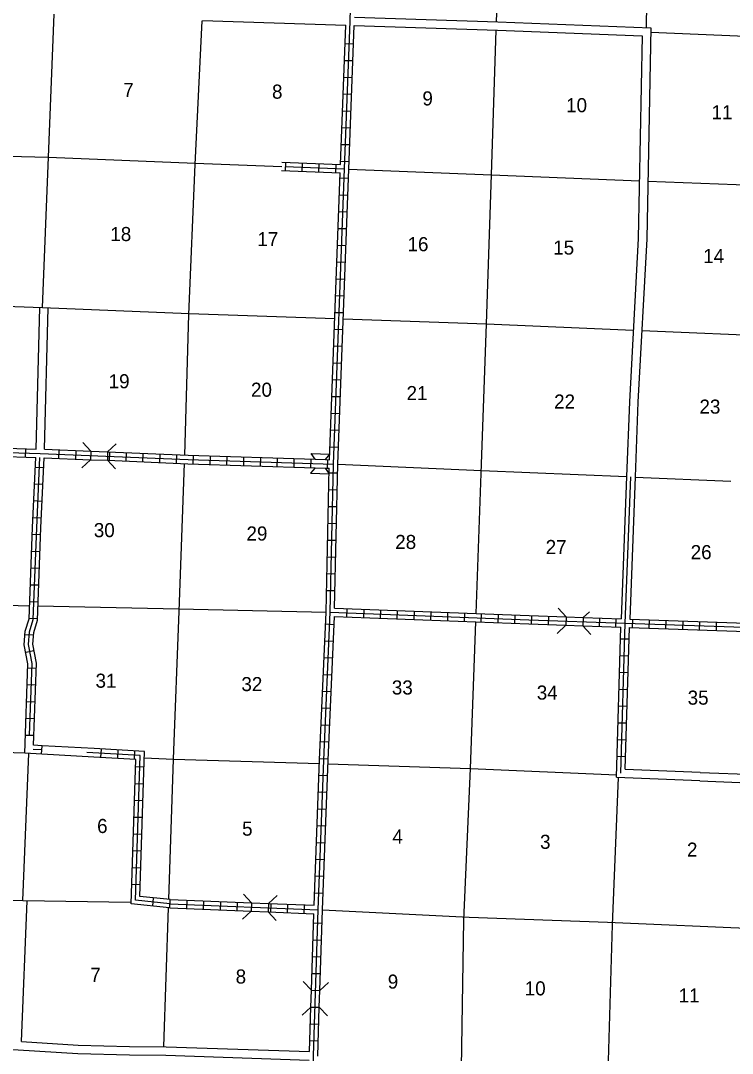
# Model space of a CAD drawing. Extents: x 559883 to 1188370, y 15807626 to 16338751.
# Drawn here: x 882867 to 908140, y 16047940 to 16084587 of the extents above; entities that cross this region are included whole.
import ezdxf

# ---------------------------------------------------------------- set-up
doc = ezdxf.new("R2010")
doc.units = 0
for name, color, linetype in [('L10', 7, 'Continuous'), ('L11', 7, 'Continuous'), ('L13', 7, 'Continuous'), ('L14', 7, 'Continuous'), ('L18', 7, 'Continuous'), ('L8', 7, 'Continuous')]:
    doc.layers.add(name, color=color, linetype=linetype)

msp = doc.modelspace()

# ---------------------------------------------------------------- linework, layer by layer
at = {"layer": 'L10'}
for p, q in [((889329, 16084587), (894409, 16084422)), ((906987, 16057610), (909356, 16057517)), ((906999, 16057909), (909368, 16057817))]:
    msp.add_line(p, q, dxfattribs=at)
for points in [[(882893, 16048356), (883098, 16053354)], [(877656, 16048237), (880186, 16048139), (882783, 16048063), (884897, 16047929), (886734, 16047888), (888025, 16047877), (893112, 16047703)], [(882893, 16048356), (884910, 16048228), (886738, 16048188), (888031, 16048177), (893121, 16048003)]]:
    msp.add_lwpolyline(points, dxfattribs=at)
at = {"layer": 'L11'}
for p, q in [((883415, 16069386), (883548, 16074407)), ((883714, 16069375), (883848, 16074396))]:
    msp.add_line(p, q, dxfattribs=at)
for points in [[(894708, 16084412), (899806, 16084246), (904938, 16084046)], [(894718, 16084712), (899817, 16084545), (905243, 16084334)], [(904938, 16084046), (904798, 16076854), (904483, 16071063), (904384, 16068405), (904195, 16063359)], [(905243, 16084334), (905098, 16076843), (904783, 16071049), (904684, 16068394), (904495, 16063348)], [(885479, 16058754), (883628, 16058855)], [(885469, 16058454), (883617, 16058556)], [(904337, 16058025), (907000, 16057922)], [(904028, 16057736), (906988, 16057622)]]:
    msp.add_lwpolyline(points, dxfattribs=at)
at = {"layer": 'L13'}
for p, q in [((888695, 16069168), (888843, 16074158)), ((904684, 16068393), (908088, 16068251)), ((882948, 16053360), (886767, 16053300)), ((887955, 16048178), (888117, 16053105))]:
    msp.add_line(p, q, dxfattribs=at)
for points in [[(899767, 16084547), (899959, 16089640), (900054, 16094848), (900354, 16100040)], [(905092, 16084340), (905157, 16089495), (905360, 16094690), (905626, 16099835)], [(883648, 16074404), (883857, 16079739), (884057, 16084823)], [(888843, 16074158), (889068, 16079484), (889318, 16084577)], [(899405, 16073827), (899587, 16079113), (899756, 16084247)], [(905240, 16084183), (910286, 16083961), (915532, 16083772), (920463, 16083643), (925868, 16083449), (930997, 16083222), (936328, 16083063), (941572, 16082799), (946861, 16082617), (951987, 16082590), (957308, 16082365)], [(864572, 16080337), (868055, 16080208), (873309, 16079968), (878542, 16079872), (883857, 16079739), (889070, 16079530), (892138, 16079414)], [(894518, 16079322), (899587, 16079113), (904838, 16078907)], [(905138, 16078896), (910163, 16078707), (915376, 16078502), (920297, 16078348), (925644, 16078148), (930874, 16077959), (936089, 16077763)], [(873370, 16074686), (878393, 16074593), (883648, 16074404), (888848, 16074195), (894020, 16074021)], [(894320, 16074011), (899405, 16073827), (904621, 16073598)], [(899043, 16063550), (899222, 16068517), (899405, 16073827)], [(904921, 16073586), (909954, 16073380), (910550, 16073368)], [(888127, 16053405), (888291, 16058384), (888497, 16063636), (888685, 16068868)], [(894127, 16068846), (899232, 16068625), (904384, 16068406)], [(872747, 16064152), (877994, 16063973), (883183, 16063827)], [(883482, 16063819), (888485, 16063710), (893714, 16063598)], [(898359, 16042170), (898520, 16047431), (898609, 16052661), (898844, 16058046), (899032, 16063250)], [(865136, 16059142), (867277, 16059075), (872566, 16058918), (877864, 16058760), (883016, 16058599)], [(882948, 16053360), (883161, 16058577)], [(887258, 16058427), (888291, 16058384), (893478, 16058222)], [(893778, 16058212), (898844, 16058046), (904031, 16057826)], [(903102, 16026319), (903229, 16031384), (903369, 16036671), (903545, 16042024), (903734, 16047268), (903881, 16052496), (904102, 16057733)], [(862057, 16053905), (867128, 16053763), (872410, 16053648), (877649, 16053484), (882948, 16053360)], [(893585, 16053029), (898790, 16052774), (903711, 16052597), (909188, 16052356), (914426, 16052158), (919505, 16051949), (924716, 16051754)]]:
    msp.add_lwpolyline(points, dxfattribs=at)
at = {"layer": 'L18'}
for p, q in [((885360, 16069304), (885072, 16069613)), ((885957, 16069284), (886265, 16069572)), ((885350, 16069006), (885042, 16068718)), ((885360, 16069304), (885350, 16069006)), ((885350, 16069006), (885946, 16068986)), ((885360, 16069304), (885957, 16069284)), ((885957, 16069284), (885946, 16068986)), ((885946, 16068986), (886234, 16068678)), ((893186, 16069225), (893848, 16069204)), ((893329, 16069022), (893186, 16069225)), ((893329, 16069022), (893693, 16069010)), ((893693, 16069010), (893848, 16069204)), ((893320, 16068723), (893164, 16068529)), ((893320, 16068723), (893684, 16068712)), ((893684, 16068712), (893827, 16068509)), ((893164, 16068529), (893827, 16068509)), ((902243, 16063428), (901956, 16063737)), ((902839, 16063405), (903063, 16063613)), ((902232, 16063130), (901922, 16062843)), ((902243, 16063428), (902232, 16063130)), ((902232, 16063130), (902828, 16063107)), ((902243, 16063428), (902839, 16063405)), ((902839, 16063405), (902828, 16063107)), ((902828, 16063107), (903115, 16062798)), ((891067, 16053284), (890781, 16053594)), ((891067, 16053284), (891055, 16052986)), ((891067, 16053284), (891663, 16053259)), ((891663, 16053259), (891651, 16052961)), ((891663, 16053259), (891973, 16053545)), ((891055, 16052986), (890745, 16052700)), ((891055, 16052986), (891651, 16052961)), ((891651, 16052961), (891937, 16052651)), ((893191, 16050180), (892902, 16050488)), ((893489, 16050171), (893797, 16050459)), ((893172, 16049584), (893191, 16050180)), ((893191, 16050180), (893489, 16050171)), ((893470, 16049574), (893489, 16050171)), ((893172, 16049584), (892864, 16049296)), ((893172, 16049584), (893470, 16049574)), ((893470, 16049574), (893758, 16049266))]:
    msp.add_line(p, q, dxfattribs=at)
at = {"layer": 'L8'}
for p, q in [((894224, 16079484), (894409, 16084422)), ((894518, 16079322), (894708, 16084412)), ((894683, 16083752), (894385, 16083763)), ((894661, 16083156), (894363, 16083167)), ((894638, 16082560), (894340, 16082571)), ((894616, 16081963), (894318, 16081974)), ((894594, 16081367), (894296, 16081378)), ((894571, 16080771), (894273, 16080782)), ((894549, 16080175), (894251, 16080186)), ((894527, 16079579), (894229, 16079590)), ((892133, 16079264), (894213, 16079184)), ((892144, 16079564), (894224, 16079484)), ((892267, 16079558), (892255, 16079260)), ((892863, 16079535), (892852, 16079237)), ((893460, 16079513), (893448, 16079214)), ((894056, 16079490), (894044, 16079192)), ((894126, 16068846), (894518, 16079322)), ((893832, 16069007), (894213, 16079184)), ((894505, 16078982), (894207, 16078993)), ((894482, 16078386), (894184, 16078397)), ((894460, 16077790), (894162, 16077801)), ((894438, 16077194), (894140, 16077205)), ((894415, 16076598), (894117, 16076609)), ((894393, 16076001), (894095, 16076012)), ((894371, 16075405), (894073, 16075416)), ((894349, 16074809), (894050, 16074820)), ((894326, 16074213), (894028, 16074224)), ((894304, 16073617), (894006, 16073628)), ((894282, 16073020), (893984, 16073031)), ((894259, 16072424), (893961, 16072435)), ((894237, 16071828), (893939, 16071839)), ((894215, 16071232), (893917, 16071243)), ((894193, 16070636), (893894, 16070647)), ((894170, 16070039), (893872, 16070050)), ((878619, 16069529), (883415, 16069386)), ((883035, 16069396), (883026, 16069098)), ((884229, 16069353), (884217, 16069055)), ((884825, 16069328), (884813, 16069030)), ((894148, 16069443), (893850, 16069454)), ((878611, 16069231), (883401, 16069086)), ((886018, 16069278), (886005, 16068980)), ((886614, 16069254), (886601, 16068956)), ((887210, 16069229), (887197, 16068931)), ((887806, 16069204), (887793, 16068906)), ((888402, 16069179), (888389, 16068881)), ((888996, 16069156), (888987, 16068858)), ((889593, 16069138), (889583, 16068839)), ((890189, 16069119), (890180, 16068821)), ((890785, 16069101), (890776, 16068802)), ((891381, 16069082), (891372, 16068784)), ((891978, 16069064), (891969, 16068766)), ((892574, 16069045), (892565, 16068747)), ((893170, 16069027), (893161, 16068728)), ((893767, 16069008), (893757, 16068710)), ((883387, 16068746), (883685, 16068733)), ((893714, 16063598), (893823, 16068707)), ((894017, 16063739), (894127, 16068846)), ((893821, 16068542), (894119, 16068535)), ((883360, 16068150), (883658, 16068137)), ((893808, 16067945), (894106, 16067939)), ((883333, 16067554), (883631, 16067541)), ((893795, 16067349), (894093, 16067343)), ((883306, 16066958), (883604, 16066945)), ((893782, 16066752), (894080, 16066746)), ((883280, 16066361), (883578, 16066350)), ((893769, 16066156), (894068, 16066150)), ((883258, 16065765), (883556, 16065753)), ((893757, 16065560), (894055, 16065553)), ((883235, 16065169), (883533, 16065157)), ((893744, 16064963), (894042, 16064957)), ((883212, 16064572), (883510, 16064561)), ((893731, 16064367), (894029, 16064360)), ((883189, 16063976), (883487, 16063965)), ((894454, 16063423), (894465, 16063722)), ((895050, 16063401), (895061, 16063699)), ((895646, 16063378), (895658, 16063676)), ((896243, 16063356), (896254, 16063654)), ((896839, 16063333), (896850, 16063631)), ((897435, 16063311), (897446, 16063609)), ((898031, 16063288), (898042, 16063586)), ((898627, 16063266), (898638, 16063564)), ((899223, 16063243), (899235, 16063541)), ((899820, 16063221), (899831, 16063519)), ((900416, 16063198), (900427, 16063496)), ((901012, 16063176), (901023, 16063474)), ((883166, 16063380), (883464, 16063369)), ((893696, 16063177), (893994, 16063164)), ((901608, 16063154), (901619, 16063452)), ((903421, 16063088), (903432, 16063386)), ((904005, 16063066), (904016, 16063364)), ((904495, 16063348), (909459, 16063178)), ((904590, 16063045), (904600, 16063344)), ((905186, 16063025), (905196, 16063323)), ((905782, 16063005), (905792, 16063303)), ((906378, 16062984), (906389, 16063282)), ((906975, 16062964), (906985, 16063262)), ((907571, 16062943), (907581, 16063242)), ((883025, 16062808), (883323, 16062787)), ((904028, 16057736), (904185, 16063059)), ((904337, 16058025), (904485, 16063048)), ((904485, 16063048), (909384, 16062881)), ((893670, 16062581), (893968, 16062568)), ((904174, 16062656), (904472, 16062647)), ((883047, 16062179), (883341, 16062233)), ((904156, 16062059), (904455, 16062051)), ((893644, 16061985), (893942, 16061972)), ((883120, 16061622), (883418, 16061612)), ((893618, 16061389), (893916, 16061376)), ((904139, 16061463), (904437, 16061454)), ((883100, 16061026), (883398, 16061016)), ((893592, 16060793), (893890, 16060780)), ((904121, 16060867), (904419, 16060858)), ((883079, 16060430), (883377, 16060419)), ((893566, 16060197), (893864, 16060184)), ((904104, 16060270), (904402, 16060261)), ((883059, 16059833), (883357, 16059823)), ((893540, 16059601), (893838, 16059588)), ((904086, 16059674), (904384, 16059665)), ((883038, 16059237), (883337, 16059227)), ((904068, 16059078), (904367, 16059069)), ((883612, 16058557), (883628, 16058855)), ((885719, 16058441), (885735, 16058739)), ((886314, 16058409), (886331, 16058707)), ((893513, 16059005), (893811, 16058992)), ((886910, 16058376), (886926, 16058674)), ((893487, 16058409), (893785, 16058396)), ((904051, 16058481), (904349, 16058472)), ((886949, 16058116), (887247, 16058107)), ((893465, 16057812), (893763, 16057801)), ((886929, 16057520), (887228, 16057510)), ((886910, 16056924), (887208, 16056914)), ((893442, 16057216), (893741, 16057205)), ((893420, 16056620), (893718, 16056608)), ((886891, 16056327), (887189, 16056318)), ((893398, 16056023), (893696, 16056012)), ((886871, 16055731), (887169, 16055721)), ((893376, 16055427), (893674, 16055416)), ((886852, 16055135), (887150, 16055125)), ((893353, 16054831), (893651, 16054820)), ((886832, 16054539), (887130, 16054529)), ((886813, 16053942), (887111, 16053932)), ((893331, 16054235), (893629, 16054224)), ((893309, 16053639), (893607, 16053627)), ((887556, 16053163), (887587, 16053460)), ((888168, 16053400), (888156, 16053102)), ((888171, 16053400), (891067, 16053284)), ((888767, 16053375), (888755, 16053077)), ((889363, 16053351), (889351, 16053053)), ((889959, 16053327), (889947, 16053029)), ((890555, 16053303), (890543, 16053005)), ((891663, 16053259), (893291, 16053193)), ((891748, 16053254), (891736, 16052956)), ((892344, 16053230), (892332, 16052932)), ((892940, 16053206), (892928, 16052908)), ((888159, 16053101), (891055, 16052986)), ((891651, 16052961), (893281, 16052893)), ((893191, 16050180), (893281, 16052893)), ((893489, 16050171), (893585, 16053029)), ((893271, 16052566), (893569, 16052557)), ((893252, 16051970), (893550, 16051960)), ((893232, 16051374), (893530, 16051364)), ((893213, 16050777), (893511, 16050768)), ((893121, 16048003), (893172, 16049584)), ((893416, 16047840), (893470, 16049574)), ((893154, 16048988), (893453, 16048979)), ((893135, 16048392), (893433, 16048382))]:
    msp.add_line(p, q, dxfattribs=at)
for points in [[(894564, 16084567), (894714, 16089861), (894894, 16095116), (895068, 16100205)], [(893977, 16068853), (894368, 16079329), (894564, 16084567)], [(892262, 16079409), (894368, 16079329)], [(878260, 16069388), (883558, 16069232), (888813, 16069013), (893977, 16068853)], [(883714, 16069375), (885360, 16069304)], [(883015, 16058589), (883124, 16061759), (882998, 16062442), (883033, 16062927), (883165, 16063362), (883289, 16066599), (883401, 16069086)], [(883187, 16059232), (883275, 16061770), (883149, 16062450), (883182, 16062899), (883314, 16063337), (883439, 16066593), (883551, 16069082)], [(883325, 16058872), (883425, 16061782), (883300, 16062459), (883330, 16062872), (883463, 16063312), (883588, 16066586), (883701, 16069076)], [(883701, 16069076), (885350, 16069006)], [(885946, 16068986), (888807, 16068863), (893320, 16068723)], [(885957, 16069284), (888818, 16069162), (893329, 16069022)], [(893693, 16069010), (893832, 16069007)], [(893436, 16053037), (893634, 16058350), (893864, 16063595), (893977, 16068853)], [(893684, 16068712), (893823, 16068707)], [(904182, 16057880), (904339, 16063203), (904534, 16068400)], [(893291, 16053193), (893484, 16058356), (893714, 16063598)], [(893864, 16063595), (900917, 16063329), (904339, 16063203), (909603, 16063023), (914925, 16062841), (919917, 16062562)], [(894017, 16063739), (900922, 16063479), (902243, 16063428)], [(893585, 16053029), (893784, 16058344), (894007, 16063439)], [(894007, 16063439), (900911, 16063179), (902232, 16063130)], [(902828, 16063107), (904185, 16063059)], [(902839, 16063405), (904195, 16063359)], [(883620, 16058706), (883317, 16058722)], [(883628, 16058855), (883325, 16058872)], [(888180, 16053400), (887098, 16053511), (887266, 16058656), (885479, 16058754)], [(883617, 16058556), (883015, 16058589)], [(888165, 16053250), (886944, 16053376), (887111, 16058515), (885216, 16058618)], [(888150, 16053101), (886789, 16053241), (886956, 16058373), (885469, 16058454)], [(888165, 16053250), (893436, 16053037)], [(892888, 16037059), (893085, 16042347), (893191, 16045166), (893267, 16047848), (893436, 16053037)]]:
    msp.add_lwpolyline(points, dxfattribs=at)

# ---------------------------------------------------------------- texts
at = {"layer": 'L14'}
for s, p in [('7', (886511, 16081878)), ('8', (891793, 16081818)), ('9', (897134, 16081578)), ('10', (902236, 16081338)), ('11', (907402, 16081088)), ('18', (886052, 16076765)), ('17', (891274, 16076585)), ('16', (896604, 16076405)), ('15', (901778, 16076285)), ('14', (907104, 16075984)), ('19', (885992, 16071542)), ('20', (891047, 16071241)), ('21', (896571, 16071121)), ('22', (901810, 16070821)), ('23', (906972, 16070641)), ('30', (885465, 16066258)), ('29', (890886, 16066138)), ('28', (896168, 16065838)), ('27', (901510, 16065658)), ('26', (906660, 16065477)), ('31', (885527, 16060914)), ('32', (890706, 16060794)), ('33', (896048, 16060674)), ('34', (901194, 16060494)), ('35', (906552, 16060314)), ('6', (885582, 16055759)), ('5', (890731, 16055665)), ('4', (896068, 16055384)), ('3', (901311, 16055197)), ('2', (906528, 16054920)), ('7', (885340, 16050477)), ('8', (890502, 16050417)), ('9', (895904, 16050237)), ('10', (900766, 16049997)), ('11', (906232, 16049747))]:
    msp.add_text(s, height=500, rotation=359.9998, dxfattribs=at).set_placement(p)

doc.saveas('drawing.dxf')
